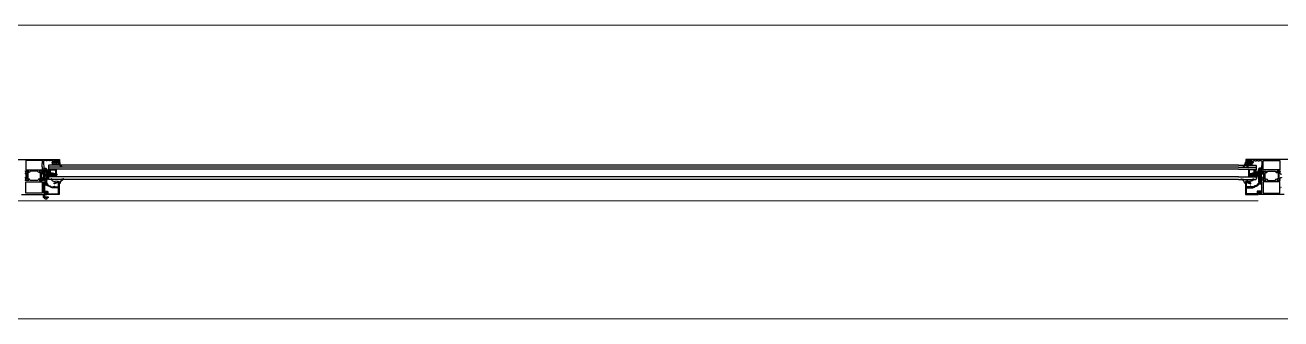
# Model space of a CAD drawing. Extents: x -2749 to 11890, y 0 to 8245.
# Drawn here: x 2023.7 to 2220.5, y 3761.9 to 3807.9 of the extents above; entities that cross this region are included whole.
import ezdxf

# ---------------------------------------------------------------- set-up
doc = ezdxf.new("R2010")
doc.units = 0
doc.header["$MEASUREMENT"] = 0
for name, color, linetype, lineweight in [('06D', 9, 'Continuous', 9), ('10', 9, 'Continuous', 9), ('15', 9, 'Continuous', 9)]:
    doc.layers.add(name, color=color, linetype=linetype, lineweight=lineweight)

msp = doc.modelspace()

# ---------------------------------------------------------------- hatches: boundary and pattern name
at = {"layer": '06D', "lineweight": 25, "ltscale": 0.5}
h = msp.add_hatch(dxfattribs=at)
h.set_pattern_fill('ANSI31', color=256, scale=0.05, angle=450, style=0)
h.set_pattern_definition([(225, (69.3354, 133.83068), (-0.1122532015, 0.1122532015), [])])
edge = h.paths.add_edge_path(flags=16)
edge.add_arc((2215.68, 3786.36), 0.025, 270, 360)
edge.add_line((2215.7, 3786.36), (2215.7, 3786.46))
edge.add_arc((2215.68, 3786.46), 0.025, 0, 90)
edge.add_line((2215.68, 3786.49), (2215.5, 3786.49))
edge.add_arc((2215.5, 3786.46), 0.025, 90, 180)
edge.add_line((2215.47, 3786.46), (2215.47, 3786.36))
edge.add_arc((2215.5, 3786.36), 0.025, 180, 270)
edge.add_line((2215.5, 3786.34), (2215.68, 3786.34))
edge = h.paths.add_edge_path()
edge.add_arc((2215.87, 3786.37), 0.035, 180, 270, ccw=False)
edge.add_line((2215.84, 3786.37), (2215.84, 3786.45))
edge.add_arc((2215.85, 3786.45), 0.015, 137.8308, 180, ccw=False)
edge.add_line((2215.84, 3786.46), (2215.88, 3786.5))
edge.add_arc((2215.85, 3786.53), 0.04, 316.3869, 422.9563)
edge.add_line((2215.87, 3786.56), (2215.78, 3786.61))
edge.add_arc((2215.7, 3786.45), 0.175, 62.9563, 90)
edge.add_line((2215.7, 3786.63), (2215.47, 3786.63))
edge.add_arc((2215.47, 3786.45), 0.175, 90, 117.0437)
edge.add_line((2215.39, 3786.61), (2215.3, 3786.56))
edge.add_arc((2215.32, 3786.53), 0.04, 117.0437, 223.6131)
edge.add_line((2215.29, 3786.5), (2215.33, 3786.46))
edge.add_arc((2215.32, 3786.45), 0.015, 0, 42.1692, ccw=False)
edge.add_line((2215.34, 3786.45), (2215.34, 3786.37))
edge.add_arc((2215.3, 3786.37), 0.035, -90, 0, ccw=False)
edge.add_line((2215.3, 3786.33), (2215.02, 3786.33))
edge.add_arc((2215.02, 3786.29), 0.04, 90, 180)
edge.add_line((2214.98, 3786.29), (2214.98, 3786.15))
edge.add_arc((2215.03, 3786.15), 0.05, 180, 220.0348)
edge.add_line((2214.99, 3786.11), (2215.37, 3785.58))
edge.add_arc((2215.4, 3785.61), 0.04, 220.0348, 393.0043)
edge.add_line((2215.43, 3785.63), (2215.11, 3786.13))
edge.add_arc((2215.16, 3786.17), 0.06, 33.8544, 213.0043, ccw=False)
edge.add_line((2215.21, 3786.2), (2216.05, 3786.2))
edge.add_arc((2216.05, 3786.24), 0.04, 270, 360)
edge.add_line((2216.09, 3786.24), (2216.09, 3786.29))
edge.add_arc((2216.05, 3786.29), 0.04, 360, 450)
edge.add_line((2216.05, 3786.33), (2215.87, 3786.33))
h = msp.add_hatch(dxfattribs=at)
h.set_pattern_fill('ANSI31', color=256, scale=0.05, style=0)
h.set_pattern_definition([(225, (57.79522, -248.68422), (0.1122532015, -0.1122532015), [])])
h.paths.add_polyline_path([(2028.39, 3784.18), (2028.57, 3784.36, 0.203536), (2028.61, 3784.43), (2028.61, 3784.51, 0.380587), (2028.52, 3784.61, -0.061836), (2027.26, 3784.92, -0.189764), (2027.21, 3784.97), (2027.01, 3785.39, 0.285747), (2026.93, 3785.45), (2026.64, 3785.45, 0.414214), (2026.62, 3785.43), (2026.62, 3785.34, 0.414214), (2026.64, 3785.32), (2026.85, 3785.32, -0.414214), (2026.89, 3785.29), (2026.89, 3785.1, -0.414214), (2026.86, 3785.07), (2026.78, 3785.07, -0.414214), (2026.76, 3785.1), (2026.76, 3785.13, 0.414214), (2026.73, 3785.16), (2026.66, 3785.16, 0.296563), (2026.64, 3785.15), (2026.58, 3785.01, 0.104779), (2026.57, 3784.94), (2026.57, 3784.86, -0.081633), (2026.57, 3783.88), (2026.57, 3783.8, 0.104779), (2026.58, 3783.73), (2026.64, 3783.59, 0.296563), (2026.66, 3783.58), (2026.73, 3783.58, 0.414214), (2026.76, 3783.61), (2026.76, 3783.65, -0.414214), (2026.78, 3783.67), (2026.86, 3783.67, -0.414214), (2026.89, 3783.65), (2026.89, 3783.59, 0.414214), (2026.91, 3783.56), (2027.01, 3783.56, 0.328426), (2027.05, 3783.6), (2027.27, 3784.3, -0.309555), (2027.29, 3784.32), (2028.1, 3784.37, 0.394287), (2028.12, 3784.39, -0.364538), (2028.16, 3784.44, -0.068684), (2028.46, 3784.45, -0.950368), (2028.46, 3784.41, 0.000002), (2028.46, 3784.41), (2028.3, 3784.26, 0.999219)])
h.paths.add_polyline_path([(2026.96, 3784.51), (2026.96, 3784.85, 0.414214), (2026.93, 3784.88), (2026.8, 3784.88, 0.414214), (2026.77, 3784.85), (2026.77, 3784.51, 0.414214), (2026.8, 3784.48), (2026.93, 3784.48, 0.414214)], flags=16)
h.paths.add_polyline_path([(2026.93, 3784.26), (2026.8, 3784.26, 0.414214), (2026.77, 3784.23), (2026.77, 3783.89, 0.414214), (2026.8, 3783.86), (2026.93, 3783.86, 0.414214), (2026.96, 3783.89), (2026.96, 3784.23, 0.414214)], flags=16)
h = msp.add_hatch(dxfattribs=at)
h.set_pattern_fill('ANSI31', color=256, scale=0.05, style=0)
h.set_pattern_definition([(315, (62.20478, -248.68422), (-0.1122532015, -0.1122532015), [])])
h.paths.add_polyline_path([(2028.39, 3784.18), (2028.57, 3784.36, 0.203536), (2028.61, 3784.43), (2028.61, 3784.51, 0.380587), (2028.52, 3784.61, -0.061836), (2027.26, 3784.92, -0.189764), (2027.21, 3784.97), (2027.01, 3785.39, 0.285747), (2026.93, 3785.45), (2026.64, 3785.45, 0.414214), (2026.62, 3785.43), (2026.62, 3785.34, 0.414214), (2026.64, 3785.32), (2026.85, 3785.32, -0.414214), (2026.89, 3785.29), (2026.89, 3785.1, -0.414214), (2026.86, 3785.07), (2026.78, 3785.07, -0.414214), (2026.76, 3785.1), (2026.76, 3785.13, 0.414214), (2026.73, 3785.16), (2026.66, 3785.16, 0.296563), (2026.64, 3785.15), (2026.58, 3785.01, 0.104779), (2026.57, 3784.94), (2026.57, 3784.86, -0.081633), (2026.57, 3783.88), (2026.57, 3783.8, 0.104779), (2026.58, 3783.73), (2026.64, 3783.59, 0.296563), (2026.66, 3783.58), (2026.73, 3783.58, 0.414214), (2026.76, 3783.61), (2026.76, 3783.65, -0.414214), (2026.78, 3783.67), (2026.86, 3783.67, -0.414214), (2026.89, 3783.65), (2026.89, 3783.59, 0.414214), (2026.91, 3783.56), (2027.01, 3783.56, 0.328426), (2027.05, 3783.6), (2027.27, 3784.3, -0.309555), (2027.29, 3784.32), (2028.1, 3784.37, 0.394287), (2028.12, 3784.39, -0.364538), (2028.16, 3784.44, -0.068684), (2028.46, 3784.45, -0.950368), (2028.46, 3784.41, 0.000002), (2028.46, 3784.41), (2028.3, 3784.26, 0.999219)])
h.paths.add_polyline_path([(2026.96, 3784.51), (2026.96, 3784.85, 0.414214), (2026.93, 3784.88), (2026.8, 3784.88, 0.414214), (2026.77, 3784.85), (2026.77, 3784.51, 0.414214), (2026.8, 3784.48), (2026.93, 3784.48, 0.414214)], flags=16)
h.paths.add_polyline_path([(2026.93, 3784.26), (2026.8, 3784.26, 0.414214), (2026.77, 3784.23), (2026.77, 3783.89, 0.414214), (2026.8, 3783.86), (2026.93, 3783.86, 0.414214), (2026.96, 3783.89), (2026.96, 3784.23, 0.414214)], flags=16)
h = msp.add_hatch(dxfattribs=at)
h.set_pattern_fill('ANSI31', color=256, scale=0.05, style=0)
h.set_pattern_definition([(225, (251.79522, -248.68329), (0.1122532015, -0.1122532015), [])])
h.paths.add_polyline_path([(2215.73, 3784.18), (2215.54, 3784.36, -0.203536), (2215.51, 3784.43), (2215.51, 3784.51, -0.380587), (2215.6, 3784.61, 0.061836), (2216.86, 3784.92, 0.189764), (2216.91, 3784.97), (2217.1, 3785.4, -0.285747), (2217.19, 3785.45), (2217.48, 3785.45, -0.414214), (2217.5, 3785.43), (2217.5, 3785.34, -0.414214), (2217.48, 3785.32), (2217.27, 3785.32, 0.414214), (2217.23, 3785.29), (2217.23, 3785.1, 0.414214), (2217.26, 3785.07), (2217.34, 3785.07, 0.414214), (2217.36, 3785.1), (2217.36, 3785.13, -0.414214), (2217.39, 3785.16), (2217.46, 3785.16, -0.296563), (2217.47, 3785.15), (2217.53, 3785.01, -0.104779), (2217.55, 3784.94), (2217.55, 3784.86, 0.081633), (2217.55, 3783.88), (2217.55, 3783.8, -0.104779), (2217.53, 3783.73), (2217.47, 3783.59, -0.296563), (2217.46, 3783.58), (2217.39, 3783.58, -0.414214), (2217.36, 3783.61), (2217.36, 3783.65, 0.414214), (2217.34, 3783.67), (2217.26, 3783.67, 0.414214), (2217.23, 3783.65), (2217.23, 3783.59, -0.414214), (2217.21, 3783.56), (2217.11, 3783.56, -0.328426), (2217.06, 3783.6), (2216.84, 3784.3, 0.309555), (2216.82, 3784.32), (2216.02, 3784.37, -0.394287), (2216, 3784.39, 0.364538), (2215.96, 3784.44, 0.068684), (2215.66, 3784.45, 0.950368), (2215.66, 3784.41, -0.000002), (2215.66, 3784.41), (2215.81, 3784.26, -0.999219)])
h.paths.add_polyline_path([(2217.16, 3784.51), (2217.16, 3784.85, -0.414214), (2217.19, 3784.88), (2217.32, 3784.88, -0.414214), (2217.35, 3784.85), (2217.35, 3784.51, -0.414214), (2217.32, 3784.48), (2217.19, 3784.48, -0.414214)], flags=16)
h.paths.add_polyline_path([(2217.19, 3784.26), (2217.32, 3784.26, -0.414214), (2217.35, 3784.23), (2217.35, 3783.89, -0.414214), (2217.32, 3783.86), (2217.19, 3783.86, -0.414214), (2217.16, 3783.89), (2217.16, 3784.23, -0.414214)], flags=16)

# ---------------------------------------------------------------- linework, layer by layer
at = {"layer": '06D'}
for points in [[(2225.06, 3807.87), (1825.06, 3807.87)], [(1832.78, 3780.34), (2216.99, 3780.34)], [(2223.06, 3763.87), (2223.06, 3761.87), (1827.06, 3761.87), (1827.06, 3763.87)]]:
    msp.add_lwpolyline(points, dxfattribs=at)
at = {"layer": '06D', "lineweight": 25, "ltscale": 0.5}
for points in [[(2029.08, 3786.35, 0.220745), (2029.39, 3785.75, -0.651907), (2029.34, 3785.68, -0.176952), (2029.05, 3786, 0.281357), (2028.9, 3786.09), (2028.82, 3786.09), (2028.81, 3786.09), (2028.8, 3786.09), (2028.79, 3786.08), (2028.79, 3786.08), (2028.78, 3786.08), (2028.77, 3786.07), (2028.77, 3786.07), (2028.76, 3786.06), (2028.76, 3786.05), (2028.76, 3786.04), (2028.76, 3785.96), (2028.76, 3785.96), (2028.76, 3785.96), (2028.76, 3785.95), (2028.75, 3785.95), (2028.75, 3785.95), (2028.75, 3785.95), (2028.75, 3785.94), (2028.74, 3785.94), (2028.74, 3785.94), (2028.66, 3785.94), (2028.65, 3785.94), (2028.65, 3785.94), (2028.65, 3785.94), (2028.65, 3785.95), (2028.64, 3785.95), (2028.64, 3785.95), (2028.64, 3785.95), (2028.64, 3785.96), (2028.64, 3785.96), (2028.64, 3786.04), (2028.64, 3786.04), (2028.64, 3786.05), (2028.63, 3786.06), (2028.63, 3786.07), (2028.62, 3786.07), (2028.62, 3786.08), (2028.61, 3786.08), (2028.6, 3786.08), (2028.59, 3786.09), (2028.58, 3786.09), (2028.57, 3786.08), (2028.57, 3786.08), (2028.56, 3786.08), (2028.55, 3786.07), (2028.55, 3786.07), (2028.54, 3786.06), (2028.54, 3786.05), (2028.54, 3786.04), (2028.54, 3785.96), (2028.54, 3785.96), (2028.54, 3785.96), (2028.54, 3785.95), (2028.53, 3785.95), (2028.53, 3785.95), (2028.53, 3785.95), (2028.53, 3785.94), (2028.52, 3785.94), (2028.52, 3785.94), (2028.44, 3785.94), (2028.43, 3785.94), (2028.43, 3785.94), (2028.43, 3785.94), (2028.43, 3785.95), (2028.42, 3785.95), (2028.42, 3785.95), (2028.42, 3785.95), (2028.42, 3785.96), (2028.42, 3785.96), (2028.42, 3786.04), (2028.42, 3786.04), (2028.42, 3786.05), (2028.41, 3786.06), (2028.41, 3786.07), (2028.4, 3786.07), (2028.4, 3786.08), (2028.39, 3786.08), (2028.38, 3786.08), (2028.37, 3786.09), (2028.36, 3786.09), (2028.35, 3786.08), (2028.35, 3786.08), (2028.34, 3786.08), (2028.33, 3786.07), (2028.33, 3786.07), (2028.32, 3786.06), (2028.32, 3786.05), (2028.32, 3786.04), (2028.32, 3785.96), (2028.32, 3785.96), (2028.32, 3785.96), (2028.32, 3785.95), (2028.31, 3785.95), (2028.31, 3785.95), (2028.31, 3785.95), (2028.31, 3785.94), (2028.3, 3785.94), (2028.3, 3785.94), (2028.22, 3785.94), (2028.21, 3785.94), (2028.21, 3785.94), (2028.21, 3785.94), (2028.21, 3785.95), (2028.2, 3785.95), (2028.2, 3785.95), (2028.2, 3785.95), (2028.2, 3785.96), (2028.2, 3785.96), (2028.2, 3786.04), (2028.2, 3786.04), (2028.2, 3786.05), (2028.19, 3786.06), (2028.19, 3786.07), (2028.18, 3786.07), (2028.18, 3786.08), (2028.17, 3786.08), (2028.16, 3786.08), (2028.15, 3786.09), (2028.14, 3786.09), (2028.13, 3786.08), (2028.13, 3786.08), (2028.12, 3786.08), (2028.11, 3786.07), (2028.11, 3786.07), (2028.1, 3786.06), (2028.1, 3786.05), (2028.1, 3786.04), (2028.1, 3785.96), (2028.1, 3785.96), (2028.1, 3785.96), (2028.1, 3785.95), (2028.09, 3785.95), (2028.09, 3785.95), (2028.09, 3785.95), (2028.09, 3785.94), (2028.08, 3785.94), (2028.08, 3785.94), (2028, 3785.94), (2027.99, 3785.94), (2027.99, 3785.94), (2027.99, 3785.94), (2027.99, 3785.95), (2027.98, 3785.95), (2027.98, 3785.95), (2027.98, 3785.95), (2027.98, 3785.96), (2027.98, 3785.96), (2027.98, 3786.3, -0.414214), (2028.01, 3786.33), (2028.24, 3786.33, 0.414214), (2028.27, 3786.36), (2028.27, 3786.42, 0.291535), (2028.26, 3786.44), (2028.21, 3786.46, -0.613042), (2028.21, 3786.52), (2028.33, 3786.59, -0.127095), (2028.39, 3786.6), (2028.59, 3786.6, -0.127095), (2028.65, 3786.59), (2028.76, 3786.53, -0.585233), (2028.76, 3786.46), (2028.71, 3786.44, 0.167811), (2028.71, 3786.42), (2028.71, 3786.36, 0.414214), (2028.74, 3786.33), (2029.03, 3786.33), (2029.03, 3786.39, -0.394677), (2029.08, 3786.35)], [(2214.93, 3786.35, -0.220745), (2214.62, 3785.75, 0.651907), (2214.67, 3785.68, 0.176952), (2214.96, 3786, -0.281357), (2215.11, 3786.09), (2215.19, 3786.09), (2215.2, 3786.09), (2215.21, 3786.09), (2215.22, 3786.09), (2215.22, 3786.08), (2215.23, 3786.08), (2215.24, 3786.07), (2215.24, 3786.07), (2215.25, 3786.06), (2215.25, 3786.05), (2215.25, 3786.04), (2215.25, 3785.96), (2215.25, 3785.96), (2215.25, 3785.96), (2215.25, 3785.95), (2215.26, 3785.95), (2215.26, 3785.95), (2215.26, 3785.95), (2215.26, 3785.94), (2215.27, 3785.94), (2215.27, 3785.94), (2215.35, 3785.94), (2215.36, 3785.94), (2215.36, 3785.94), (2215.36, 3785.94), (2215.36, 3785.95), (2215.37, 3785.95), (2215.37, 3785.95), (2215.37, 3785.95), (2215.37, 3785.96), (2215.37, 3785.96), (2215.37, 3786.04), (2215.37, 3786.05), (2215.37, 3786.05), (2215.38, 3786.06), (2215.38, 3786.07), (2215.39, 3786.07), (2215.39, 3786.08), (2215.4, 3786.08), (2215.41, 3786.09), (2215.42, 3786.09), (2215.43, 3786.09), (2215.44, 3786.09), (2215.44, 3786.08), (2215.45, 3786.08), (2215.46, 3786.07), (2215.46, 3786.07), (2215.47, 3786.06), (2215.47, 3786.05), (2215.47, 3786.04), (2215.47, 3785.96), (2215.47, 3785.96), (2215.47, 3785.96), (2215.47, 3785.95), (2215.48, 3785.95), (2215.48, 3785.95), (2215.48, 3785.95), (2215.48, 3785.94), (2215.49, 3785.94), (2215.49, 3785.94), (2215.57, 3785.94), (2215.58, 3785.94), (2215.58, 3785.94), (2215.58, 3785.94), (2215.58, 3785.95), (2215.59, 3785.95), (2215.59, 3785.95), (2215.59, 3785.95), (2215.59, 3785.96), (2215.59, 3785.96), (2215.59, 3786.04), (2215.59, 3786.05), (2215.59, 3786.05), (2215.6, 3786.06), (2215.6, 3786.07), (2215.61, 3786.07), (2215.61, 3786.08), (2215.62, 3786.08), (2215.63, 3786.09), (2215.64, 3786.09), (2215.65, 3786.09), (2215.66, 3786.09), (2215.66, 3786.08), (2215.67, 3786.08), (2215.68, 3786.07), (2215.68, 3786.07), (2215.69, 3786.06), (2215.69, 3786.05), (2215.69, 3786.04), (2215.69, 3785.96), (2215.69, 3785.96), (2215.69, 3785.96), (2215.69, 3785.95), (2215.7, 3785.95), (2215.7, 3785.95), (2215.7, 3785.95), (2215.7, 3785.94), (2215.71, 3785.94), (2215.71, 3785.94), (2215.79, 3785.94), (2215.8, 3785.94), (2215.8, 3785.94), (2215.8, 3785.94), (2215.8, 3785.95), (2215.81, 3785.95), (2215.81, 3785.95), (2215.81, 3785.95), (2215.81, 3785.96), (2215.81, 3785.96), (2215.81, 3786.04), (2215.81, 3786.05), (2215.81, 3786.05), (2215.82, 3786.06), (2215.82, 3786.07), (2215.83, 3786.07), (2215.83, 3786.08), (2215.84, 3786.08), (2215.85, 3786.09), (2215.86, 3786.09), (2215.87, 3786.09), (2215.88, 3786.09), (2215.88, 3786.08), (2215.89, 3786.08), (2215.9, 3786.07), (2215.9, 3786.07), (2215.91, 3786.06), (2215.91, 3786.05), (2215.91, 3786.04), (2215.91, 3785.96), (2215.91, 3785.96), (2215.91, 3785.96), (2215.91, 3785.95), (2215.92, 3785.95), (2215.92, 3785.95), (2215.92, 3785.95), (2215.92, 3785.94), (2215.93, 3785.94), (2215.93, 3785.94), (2216.01, 3785.94), (2216.02, 3785.94), (2216.02, 3785.94), (2216.02, 3785.94), (2216.02, 3785.95), (2216.03, 3785.95), (2216.03, 3785.95), (2216.03, 3785.95), (2216.03, 3785.96), (2216.03, 3785.96), (2216.03, 3786.3, 0.414214), (2216, 3786.33), (2215.77, 3786.33, -0.414214), (2215.74, 3786.36), (2215.74, 3786.43, -0.291535), (2215.75, 3786.44), (2215.8, 3786.46, 0.613042), (2215.8, 3786.53), (2215.68, 3786.59, 0.127095), (2215.62, 3786.61), (2215.42, 3786.61, 0.127095), (2215.36, 3786.59), (2215.25, 3786.53, 0.585233), (2215.25, 3786.46), (2215.3, 3786.44, -0.167811), (2215.3, 3786.43), (2215.3, 3786.36, -0.414214), (2215.27, 3786.33), (2214.98, 3786.33), (2214.98, 3786.39, 0.394677), (2214.93, 3786.35)], [(2026.57, 3783.88, 0.081633), (2026.57, 3784.86), (2026.57, 3784.94, -0.104779), (2026.58, 3785.01), (2026.64, 3785.15, -0.296563), (2026.66, 3785.16), (2026.73, 3785.16, -0.414214), (2026.76, 3785.13), (2026.76, 3785.1, 0.414214), (2026.78, 3785.07), (2026.86, 3785.07, 0.414214), (2026.89, 3785.1), (2026.89, 3785.29, 0.414214), (2026.85, 3785.32), (2026.64, 3785.32, -0.414214), (2026.62, 3785.34), (2026.62, 3785.43, -0.414214), (2026.64, 3785.45), (2026.93, 3785.45, -0.285747), (2027.01, 3785.39), (2027.21, 3784.97, 0.189764), (2027.26, 3784.92, 0.061836), (2028.52, 3784.61, -0.380587), (2028.61, 3784.51), (2028.61, 3784.43, -0.203536), (2028.57, 3784.36), (2028.39, 3784.18, -0.999219), (2028.3, 3784.26), (2028.46, 3784.41, 0.950364), (2028.46, 3784.45, 0.068684), (2028.16, 3784.44, 0.364538), (2028.12, 3784.39, -0.394287), (2028.1, 3784.37), (2027.29, 3784.32, 0.309555), (2027.27, 3784.3), (2027.05, 3783.6, -0.328426), (2027.01, 3783.56), (2026.91, 3783.56, -0.414214), (2026.89, 3783.59), (2026.89, 3783.65, 0.414214), (2026.86, 3783.67), (2026.78, 3783.67, 0.414214), (2026.76, 3783.65), (2026.76, 3783.61, -0.414214), (2026.73, 3783.58), (2026.66, 3783.58, -0.296563), (2026.64, 3783.59), (2026.58, 3783.73, -0.104779), (2026.57, 3783.8), (2026.57, 3783.88)], [(2026.57, 3783.88, 0.081633), (2026.57, 3784.86), (2026.57, 3784.94, -0.104779), (2026.58, 3785.01), (2026.64, 3785.15, -0.296563), (2026.66, 3785.16), (2026.73, 3785.16, -0.414214), (2026.76, 3785.13), (2026.76, 3785.1, 0.414214), (2026.78, 3785.07), (2026.86, 3785.07, 0.414214), (2026.89, 3785.1), (2026.89, 3785.29, 0.414214), (2026.85, 3785.32), (2026.64, 3785.32, -0.414214), (2026.62, 3785.34), (2026.62, 3785.43, -0.414214), (2026.64, 3785.45), (2026.93, 3785.45, -0.285747), (2027.01, 3785.39), (2027.21, 3784.97, 0.189764), (2027.26, 3784.92, 0.061836), (2028.52, 3784.61, -0.380587), (2028.61, 3784.51), (2028.61, 3784.43, -0.203536), (2028.57, 3784.36), (2028.39, 3784.18, -0.999219), (2028.3, 3784.26), (2028.46, 3784.41, 0.950364), (2028.46, 3784.45, 0.068684), (2028.16, 3784.44, 0.364538), (2028.12, 3784.39, -0.394287), (2028.1, 3784.37), (2027.29, 3784.32, 0.309555), (2027.27, 3784.3), (2027.05, 3783.6, -0.328426), (2027.01, 3783.56), (2026.91, 3783.56, -0.414214), (2026.89, 3783.59), (2026.89, 3783.65, 0.414214), (2026.86, 3783.67), (2026.78, 3783.67, 0.414214), (2026.76, 3783.65), (2026.76, 3783.61, -0.414214), (2026.73, 3783.58), (2026.66, 3783.58, -0.296563), (2026.64, 3783.59), (2026.58, 3783.73, -0.104779), (2026.57, 3783.8), (2026.57, 3783.88)], [(2217.55, 3783.88, -0.081633), (2217.55, 3784.86), (2217.55, 3784.94, 0.104779), (2217.53, 3785.01), (2217.47, 3785.15, 0.296563), (2217.46, 3785.16), (2217.39, 3785.16, 0.414214), (2217.36, 3785.13), (2217.36, 3785.1, -0.414214), (2217.34, 3785.07), (2217.26, 3785.07, -0.414214), (2217.23, 3785.1), (2217.23, 3785.29, -0.414214), (2217.27, 3785.32), (2217.48, 3785.32, 0.414214), (2217.5, 3785.34), (2217.5, 3785.43, 0.414214), (2217.48, 3785.45), (2217.19, 3785.45, 0.285747), (2217.1, 3785.4), (2216.91, 3784.97, -0.189764), (2216.86, 3784.92, -0.061836), (2215.6, 3784.61, 0.380587), (2215.51, 3784.51), (2215.51, 3784.43, 0.203536), (2215.54, 3784.36), (2215.73, 3784.18, 0.999219), (2215.81, 3784.26), (2215.66, 3784.41, -0.950364), (2215.66, 3784.45, -0.068684), (2215.96, 3784.44, -0.364538), (2216, 3784.39, 0.394287), (2216.02, 3784.37), (2216.82, 3784.32, -0.309555), (2216.84, 3784.3), (2217.06, 3783.6, 0.328426), (2217.11, 3783.56), (2217.21, 3783.56, 0.414214), (2217.23, 3783.59), (2217.23, 3783.65, -0.414214), (2217.26, 3783.67), (2217.34, 3783.67, -0.414214), (2217.36, 3783.65), (2217.36, 3783.61, 0.414214), (2217.39, 3783.58), (2217.46, 3783.58, 0.296563), (2217.47, 3783.59), (2217.53, 3783.73, 0.104779), (2217.55, 3783.8), (2217.55, 3783.88)]]:
    msp.add_lwpolyline(points, format="xyb", dxfattribs=at)
for points in [[(2215.87, 3786.33, -0.414214), (2215.84, 3786.37), (2215.84, 3786.45, -0.186103), (2215.84, 3786.46), (2215.88, 3786.5, 0.501687), (2215.87, 3786.56), (2215.78, 3786.61, 0.118551), (2215.7, 3786.63), (2215.47, 3786.63, 0.118551), (2215.39, 3786.61), (2215.3, 3786.56, 0.501687), (2215.29, 3786.5), (2215.33, 3786.46, -0.186103), (2215.34, 3786.45), (2215.34, 3786.37, -0.414214), (2215.3, 3786.33), (2215.02, 3786.33, 0.414214), (2214.98, 3786.29), (2214.98, 3786.15, 0.176484), (2214.99, 3786.11), (2215.37, 3785.58, 0.940455), (2215.43, 3785.63), (2215.11, 3786.13, -0.992608), (2215.21, 3786.2), (2216.05, 3786.2, 0.414214), (2216.09, 3786.24), (2216.09, 3786.29, 0.414214), (2216.05, 3786.33)], [(2215.68, 3786.34, 0.414214), (2215.7, 3786.36), (2215.7, 3786.46, 0.414214), (2215.68, 3786.49), (2215.5, 3786.49, 0.414214), (2215.47, 3786.46), (2215.47, 3786.36, 0.414214), (2215.5, 3786.34)], [(2024.02, 3783.85, 0.131652), (2024.04, 3783.8), (2024.14, 3783.62, -0.131652), (2024.15, 3783.6), (2024.15, 3783.58, -0.414214), (2024.12, 3783.55), (2023.76, 3783.55, -0.414214), (2023.73, 3783.58), (2023.73, 3783.6, -0.131652), (2023.73, 3783.62), (2023.84, 3783.8, 0.131652), (2023.85, 3783.85), (2023.85, 3784.7, 0.131652), (2023.84, 3784.75), (2023.73, 3784.94, -0.131652), (2023.73, 3784.95), (2023.73, 3784.98, -0.414214), (2023.76, 3785.01), (2024.12, 3785.01, -0.414214), (2024.15, 3784.98), (2024.15, 3784.95, -0.131652), (2024.14, 3784.94), (2024.04, 3784.75, 0.131652), (2024.02, 3784.7)], [(2023.89, 3784.75), (2023.79, 3784.94, -0.131652), (2023.78, 3784.95), (2023.78, 3784.98, -0.414214), (2023.81, 3785.01), (2024.17, 3785.01, -0.414214), (2024.2, 3784.98), (2024.2, 3784.95, -0.131652), (2024.2, 3784.94), (2024.09, 3784.75, 0.131652), (2024.08, 3784.7), (2024.08, 3783.85, 0.131652), (2024.09, 3783.8), (2024.2, 3783.62, -0.131652), (2024.2, 3783.6), (2024.2, 3783.58, -0.414214), (2024.17, 3783.55), (2023.81, 3783.55, -0.414214), (2023.78, 3783.58), (2023.78, 3783.6, -0.131652), (2023.79, 3783.62), (2023.89, 3783.8, 0.131652), (2023.91, 3783.85), (2023.91, 3784.7, 0.131652)], [(2026.22, 3784.75), (2026.33, 3784.94, 0.131652), (2026.33, 3784.95), (2026.33, 3784.98, 0.414214), (2026.3, 3785.01), (2025.94, 3785.01, 0.414214), (2025.91, 3784.98), (2025.91, 3784.95, 0.131652), (2025.92, 3784.94), (2026.02, 3784.75, -0.131652), (2026.04, 3784.7), (2026.04, 3783.85, -0.131652), (2026.02, 3783.8), (2025.92, 3783.62, 0.131652), (2025.91, 3783.6), (2025.91, 3783.58, 0.414214), (2025.94, 3783.55), (2026.3, 3783.55, 0.414214), (2026.33, 3783.58), (2026.33, 3783.6, 0.131652), (2026.33, 3783.62), (2026.22, 3783.8, -0.131652), (2026.21, 3783.85), (2026.21, 3784.7, -0.131652)], [(2026.09, 3783.85, -0.131652), (2026.08, 3783.8), (2025.97, 3783.62, 0.131652), (2025.97, 3783.6), (2025.97, 3783.58, 0.414214), (2026, 3783.55), (2026.36, 3783.55, 0.414214), (2026.39, 3783.58), (2026.39, 3783.6, 0.131652), (2026.38, 3783.62), (2026.28, 3783.8, -0.131652), (2026.26, 3783.85), (2026.26, 3784.7, -0.131652), (2026.28, 3784.75), (2026.38, 3784.94, 0.131652), (2026.39, 3784.95), (2026.39, 3784.98, 0.414214), (2026.36, 3785.01), (2026, 3785.01, 0.414214), (2025.97, 3784.98), (2025.97, 3784.95, 0.131652), (2025.97, 3784.94), (2026.08, 3784.75, -0.131652), (2026.09, 3784.7)], [(2026.09, 3783.85, -0.131652), (2026.08, 3783.8), (2025.97, 3783.62, 0.131652), (2025.97, 3783.6), (2025.97, 3783.58, 0.414214), (2026, 3783.55), (2026.36, 3783.55, 0.414214), (2026.39, 3783.58), (2026.39, 3783.6, 0.131652), (2026.38, 3783.62), (2026.28, 3783.8, -0.131652), (2026.26, 3783.85), (2026.26, 3784.7, -0.131652), (2026.28, 3784.75), (2026.38, 3784.94, 0.131652), (2026.39, 3784.95), (2026.39, 3784.98, 0.414214), (2026.36, 3785.01), (2026, 3785.01, 0.414214), (2025.97, 3784.98), (2025.97, 3784.95, 0.131652), (2025.97, 3784.94), (2026.08, 3784.75, -0.131652), (2026.09, 3784.7)], [(2026.96, 3784.51, -0.414214), (2026.93, 3784.48), (2026.8, 3784.48, -0.414214), (2026.77, 3784.51), (2026.77, 3784.85, -0.414214), (2026.8, 3784.88), (2026.93, 3784.88, -0.414214), (2026.96, 3784.85)], [(2217.16, 3784.51, 0.414214), (2217.19, 3784.48), (2217.32, 3784.48, 0.414214), (2217.35, 3784.51), (2217.35, 3784.85, 0.414214), (2217.32, 3784.88), (2217.19, 3784.88, 0.414214), (2217.16, 3784.85)], [(2218.02, 3783.86, 0.131652), (2218.04, 3783.81), (2218.14, 3783.62, -0.131652), (2218.15, 3783.6), (2218.15, 3783.58, -0.414214), (2218.12, 3783.55), (2217.76, 3783.55, -0.414214), (2217.73, 3783.58), (2217.73, 3783.6, -0.131652), (2217.73, 3783.62), (2217.84, 3783.81, 0.131652), (2217.85, 3783.86), (2217.85, 3784.7, 0.131652), (2217.84, 3784.75), (2217.73, 3784.94, -0.131652), (2217.73, 3784.95), (2217.73, 3784.98, -0.414214), (2217.76, 3785.01), (2218.12, 3785.01, -0.414214), (2218.15, 3784.98), (2218.15, 3784.95, -0.131652), (2218.14, 3784.94), (2218.04, 3784.75, 0.131652), (2218.02, 3784.7)], [(2220.09, 3783.86, -0.131652), (2220.08, 3783.81), (2219.97, 3783.62, 0.131652), (2219.97, 3783.6), (2219.97, 3783.58, 0.414214), (2220, 3783.55), (2220.36, 3783.55, 0.414214), (2220.39, 3783.58), (2220.39, 3783.6, 0.131652), (2220.38, 3783.62), (2220.28, 3783.81, -0.131652), (2220.26, 3783.86), (2220.26, 3784.7, -0.131652), (2220.28, 3784.75), (2220.38, 3784.94, 0.131652), (2220.39, 3784.95), (2220.39, 3784.98, 0.414214), (2220.36, 3785.01), (2220, 3785.01, 0.414214), (2219.97, 3784.98), (2219.97, 3784.95, 0.131652), (2219.97, 3784.94), (2220.08, 3784.75, -0.131652), (2220.09, 3784.7)], [(2029.02, 3783.34), (2029.02, 3783.12, 0.414214), (2029.05, 3783.09), (2029.09, 3783.09, 0.356389), (2029.19, 3783.17, -0.262181), (2029.7, 3783.76, 0.316752), (2029.72, 3783.79, 0.499585), (2029.68, 3783.82, -0.048291), (2029.13, 3783.68, -0.086497), (2028.03, 3783.68, -0.16681), (2027.8, 3783.79, 0.169383), (2027.78, 3783.81), (2027.77, 3783.81, 0.513067), (2027.72, 3783.74, 0.159858), (2028.3, 3783.36, 0.178819), (2028.66, 3783.34), (2028.68, 3783.35, -0.13005), (2028.73, 3783.37), (2028.99, 3783.37, -0.414214)], [(2214.99, 3783.34), (2214.99, 3783.12, -0.414214), (2214.96, 3783.09), (2214.92, 3783.09, -0.356389), (2214.82, 3783.17, 0.262181), (2214.31, 3783.76, -0.316752), (2214.29, 3783.79, -0.499585), (2214.33, 3783.82, 0.048291), (2214.88, 3783.68, 0.086497), (2215.98, 3783.68, 0.16681), (2216.21, 3783.79, -0.169383), (2216.23, 3783.81), (2216.24, 3783.81, -0.513067), (2216.29, 3783.74, -0.159858), (2215.71, 3783.36, -0.178819), (2215.35, 3783.34), (2215.33, 3783.36, 0.13005), (2215.28, 3783.37), (2215.02, 3783.37, 0.414214)]]:
    msp.add_lwpolyline(points, format="xyb", close=True, dxfattribs=at)
at = {"layer": '10', "lineweight": 25, "ltscale": 0.5}
for p, q in [((2027.55, 3785.31), (2027.55, 3784.11)), ((2028.55, 3785.31), (2028.55, 3784.11)), ((2215.46, 3785.31), (2215.46, 3784.11)), ((2216.46, 3785.31), (2216.46, 3784.11)), ((2026.68, 3783.06), (2026.68, 3782.89)), ((2027.18, 3783.06), (2026.68, 3783.06)), ((2026.68, 3782.89), (2026.68, 3781.93)), ((2027.18, 3782.79), (2026.68, 3782.79)), ((2026.68, 3781.93), (2027.18, 3781.66))]:
    msp.add_line(p, q, dxfattribs=at)
for points in [[(2021.07, 3786.84), (2029.05, 3786.84, -0.414214), (2029.06, 3786.83), (2029.06, 3786.35, -0.414214), (2029.05, 3786.34), (2028.83, 3786.34, -0.414214), (2028.76, 3786.41), (2028.76, 3786.43, -0.414214), (2028.77, 3786.44), (2028.87, 3786.44, 0.414214), (2028.92, 3786.49), (2028.92, 3786.61, 0.414214), (2028.87, 3786.66), (2028.2, 3786.66, 0.414214), (2028.15, 3786.61), (2028.15, 3786.49, 0.414214), (2028.2, 3786.44), (2028.3, 3786.44, -0.414214), (2028.31, 3786.43), (2028.31, 3786.41, -0.414214), (2028.24, 3786.34), (2027.93, 3786.34, -0.414214), (2027.88, 3786.39), (2027.88, 3786.44), (2027.98, 3786.44, 0.414214), (2028.01, 3786.47), (2028.01, 3786.64), (2027.88, 3786.64), (2027.88, 3786.65), (2027.61, 3786.65), (2027.61, 3786.64), (2027.46, 3786.64), (2027.46, 3786.65), (2027.13, 3786.65), (2027.13, 3786.64), (2026.98, 3786.64), (2026.98, 3786.65), (2026.66, 3786.65, 0.425337), (2026.56, 3786.54), (2026.61, 3785.36, 0.403083), (2026.64, 3785.33), (2026.76, 3785.33, -0.414214), (2026.88, 3785.21), (2026.88, 3785.12, -0.414214), (2026.78, 3785.02), (2026.77, 3785.02, -0.414214), (2026.76, 3785.03), (2026.76, 3785.18, 0.414214), (2026.73, 3785.21), (2026.59, 3785.21, 0.414214), (2026.56, 3785.18), (2026.56, 3784.87), (2026.63, 3784.61, -0.700084), (2026.52, 3784.54), (2026.5, 3784.55), (2026.33, 3784.72, -0.607471), (2026.35, 3784.78, 0.283637), (2026.37, 3784.8), (2026.42, 3784.99, 1.229391), (2026.37, 3785.02), (2025.89, 3785.02), (2026.06, 3784.75, -0.859449), (2026.03, 3784.72), (2025.78, 3784.82), (2025.66, 3785.02), (2024.46, 3785.02), (2024.33, 3784.82), (2024.09, 3784.72, -0.859449), (2024.06, 3784.75), (2024.22, 3785.02), (2023.75, 3785.02, 1.229391), (2023.7, 3784.99), (2023.75, 3784.8, 0.283637), (2023.77, 3784.78, -0.607471), (2023.78, 3784.72), (2023.61, 3784.55)], [(2223.05, 3786.84), (2215.07, 3786.84, 0.414214), (2215.06, 3786.83), (2215.06, 3786.35, 0.414214), (2215.07, 3786.34), (2215.29, 3786.34, 0.414214), (2215.36, 3786.41), (2215.36, 3786.43, 0.414214), (2215.35, 3786.44), (2215.25, 3786.44, -0.414214), (2215.2, 3786.49), (2215.2, 3786.61, -0.414214), (2215.25, 3786.66), (2215.92, 3786.66, -0.414214), (2215.97, 3786.61), (2215.97, 3786.49, -0.414214), (2215.92, 3786.44), (2215.82, 3786.44, 0.414214), (2215.81, 3786.43), (2215.81, 3786.41, 0.414214), (2215.88, 3786.34), (2216.19, 3786.34, 0.414214), (2216.24, 3786.39), (2216.24, 3786.44), (2216.14, 3786.44, -0.414214), (2216.11, 3786.47), (2216.11, 3786.64), (2216.24, 3786.64), (2216.24, 3786.65), (2216.5, 3786.65), (2216.5, 3786.64), (2216.65, 3786.64), (2216.65, 3786.65), (2216.98, 3786.65), (2216.98, 3786.64), (2217.13, 3786.64), (2217.13, 3786.65), (2217.45, 3786.65, -0.425337), (2217.55, 3786.54), (2217.51, 3785.36, -0.403083), (2217.48, 3785.33), (2217.36, 3785.33, 0.414214), (2217.24, 3785.21), (2217.24, 3785.12, 0.414214), (2217.34, 3785.02), (2217.35, 3785.02, 0.414214), (2217.36, 3785.03), (2217.36, 3785.18, -0.414214), (2217.39, 3785.21), (2217.53, 3785.21, -0.414214), (2217.56, 3785.18), (2217.56, 3784.87), (2217.49, 3784.61, 0.700084), (2217.6, 3784.54), (2217.61, 3784.55), (2217.78, 3784.72, 0.607471), (2217.77, 3784.78, -0.283637), (2217.75, 3784.8), (2217.7, 3784.99, -1.229391), (2217.75, 3785.02), (2218.22, 3785.02), (2218.06, 3784.75, 0.859449), (2218.09, 3784.73), (2218.33, 3784.82), (2218.46, 3785.02), (2219.66, 3785.02), (2219.78, 3784.82), (2220.03, 3784.73, 0.859449), (2220.06, 3784.75), (2219.89, 3785.02), (2220.37, 3785.02, -1.229391), (2220.42, 3784.99), (2220.37, 3784.8, -0.283637), (2220.35, 3784.78, 0.607471), (2220.33, 3784.72), (2220.5, 3784.55), (2220.52, 3784.54, 0.700084), (2220.63, 3784.61)], [(2023.07, 3781.34), (2027.05, 3781.34, 0.414214), (2027.06, 3781.35), (2027.06, 3781.59, 0.414214), (2026.91, 3781.74), (2026.87, 3781.74, 0.414214), (2026.86, 3781.73), (2026.86, 3781.67, 0.366034), (2026.88, 3781.64, -0.365977), (2026.91, 3781.61), (2026.91, 3781.52, -0.414214), (2026.88, 3781.49), (2026.77, 3781.49, -0.365977), (2026.74, 3781.51, 0.365977), (2026.71, 3781.54), (2026.59, 3781.54, -0.414214), (2026.56, 3781.57), (2026.56, 3782.41), (2026.53, 3782.44), (2026.56, 3782.47), (2026.56, 3783.31, -0.414214), (2026.59, 3783.34), (2026.71, 3783.34, 0.365977), (2026.74, 3783.36, -0.365977), (2026.77, 3783.39), (2026.88, 3783.39, -0.414214), (2026.91, 3783.36), (2026.91, 3783.27, -0.365977), (2026.88, 3783.24, 0.366034), (2026.86, 3783.21), (2026.86, 3783.15, 0.414214), (2026.87, 3783.14), (2026.91, 3783.14, 0.414214), (2027.06, 3783.29), (2027.06, 3783.46, 0.414214), (2026.98, 3783.54), (2026.91, 3783.54, -0.414214), (2026.88, 3783.57), (2026.88, 3783.59, 0.414214), (2026.78, 3783.69), (2026.77, 3783.69, 0.414214), (2026.76, 3783.68), (2026.76, 3783.57, -0.414214), (2026.73, 3783.54), (2026.59, 3783.54, -0.414214), (2026.56, 3783.57), (2026.56, 3783.68), (2026.63, 3783.94, 0.700084), (2026.52, 3784.02), (2026.5, 3784.01), (2026.33, 3783.83, 0.607471), (2026.35, 3783.77, -0.283637), (2026.37, 3783.75), (2026.42, 3783.57, -1.229391), (2026.37, 3783.54), (2025.89, 3783.54), (2026.06, 3783.8, 0.713664), (2026.03, 3783.83), (2025.78, 3783.74), (2025.66, 3783.54), (2024.46, 3783.54), (2024.33, 3783.74), (2024.08, 3783.83, 0.713664), (2024.06, 3783.8), (2024.22, 3783.54), (2023.75, 3783.54, -1.229391), (2023.7, 3783.57), (2023.75, 3783.75, -0.283637), (2023.77, 3783.77, 0.607471), (2023.78, 3783.83), (2023.61, 3784.01)], [(2221.05, 3781.34), (2217.07, 3781.34, -0.414214), (2217.06, 3781.35), (2217.06, 3781.59, -0.414214), (2217.21, 3781.74), (2217.25, 3781.74, -0.414214), (2217.26, 3781.73), (2217.26, 3781.67, -0.366034), (2217.23, 3781.64, 0.365977), (2217.21, 3781.61), (2217.21, 3781.52, 0.414214), (2217.24, 3781.49), (2217.35, 3781.49, 0.365977), (2217.38, 3781.51, -0.365977), (2217.41, 3781.54), (2217.53, 3781.54, 0.414214), (2217.56, 3781.57), (2217.56, 3782.41), (2217.59, 3782.44), (2217.56, 3782.47), (2217.56, 3783.31, 0.414214), (2217.53, 3783.34), (2217.41, 3783.34, -0.365977), (2217.38, 3783.36, 0.365977), (2217.35, 3783.39), (2217.24, 3783.39, 0.414214), (2217.21, 3783.36), (2217.21, 3783.27, 0.365977), (2217.23, 3783.24, -0.366034), (2217.26, 3783.21), (2217.26, 3783.15, -0.414214), (2217.25, 3783.14), (2217.21, 3783.14, -0.414214), (2217.06, 3783.29), (2217.06, 3783.46, -0.414214), (2217.14, 3783.54), (2217.21, 3783.54, 0.414214), (2217.24, 3783.57), (2217.24, 3783.59, -0.414214), (2217.34, 3783.69), (2217.35, 3783.69, -0.414214), (2217.36, 3783.68), (2217.36, 3783.57, 0.414214), (2217.39, 3783.54), (2217.53, 3783.54, 0.414214), (2217.56, 3783.57), (2217.56, 3783.68), (2217.49, 3783.94, -0.700084), (2217.6, 3784.02), (2217.61, 3784.01), (2217.78, 3783.83, -0.607471), (2217.77, 3783.77, 0.283637), (2217.75, 3783.75), (2217.7, 3783.57, 1.229391), (2217.75, 3783.54), (2218.22, 3783.54), (2218.06, 3783.8, -0.713664), (2218.08, 3783.83), (2218.33, 3783.74), (2218.46, 3783.54), (2219.66, 3783.54), (2219.78, 3783.74), (2220.03, 3783.83, -0.713664), (2220.06, 3783.8), (2219.89, 3783.54), (2220.37, 3783.54, 1.229391), (2220.42, 3783.57), (2220.37, 3783.75, 0.283637), (2220.35, 3783.77, -0.607471), (2220.33, 3783.83), (2220.5, 3784.01), (2220.52, 3784.02, -0.700084), (2220.63, 3783.94)]]:
    msp.add_lwpolyline(points, format="xyb", dxfattribs=at)
for points in [[(2026.37, 3785.21), (2026.37, 3785.68), (2026.36, 3785.68), (2026.36, 3786.18), (2026.37, 3786.18), (2026.37, 3786.65), (2023.75, 3786.65), (2023.75, 3786.18), (2023.76, 3786.18), (2023.76, 3785.68), (2023.75, 3785.68), (2023.75, 3785.21), (2024.98, 3785.21), (2024.98, 3785.23), (2025.13, 3785.23), (2025.13, 3785.21)], [(2217.75, 3785.21), (2217.75, 3785.68), (2217.76, 3785.68), (2217.76, 3786.18), (2217.75, 3786.18), (2217.75, 3786.65), (2220.37, 3786.65), (2220.37, 3786.18), (2220.36, 3786.18), (2220.36, 3785.68), (2220.37, 3785.68), (2220.37, 3785.21), (2219.13, 3785.21), (2219.13, 3785.23), (2218.98, 3785.23), (2218.98, 3785.21)], [(2026.36, 3783.34), (2026.36, 3781.54), (2023.76, 3781.54), (2023.76, 3783.34)], [(2217.76, 3783.34), (2217.76, 3781.54), (2220.36, 3781.54), (2220.36, 3783.34)]]:
    msp.add_lwpolyline(points, close=True, dxfattribs=at)
for points in [[(2028.59, 3786.47, -0.359904), (2028.62, 3786.44), (2028.62, 3786.27, -0.414214), (2028.59, 3786.24), (2028.39, 3786.24, -0.414214), (2028.36, 3786.27), (2028.36, 3786.44, -0.359904), (2028.38, 3786.47, -0.094739)], [(2215.42, 3786.47, 0.359904), (2215.39, 3786.44), (2215.39, 3786.27, 0.414214), (2215.42, 3786.24), (2215.62, 3786.24, 0.414214), (2215.65, 3786.27), (2215.65, 3786.44, 0.359904), (2215.63, 3786.47, 0.094739)], [(2026.96, 3783.89, -0.414214), (2026.93, 3783.86), (2026.8, 3783.86, -0.414214), (2026.77, 3783.89), (2026.77, 3784.23, -0.414214), (2026.8, 3784.26), (2026.93, 3784.26, -0.414214), (2026.96, 3784.23)], [(2027.65, 3785.18, -0.414214), (2027.68, 3785.21), (2028.42, 3785.21, -0.414214), (2028.45, 3785.18), (2028.45, 3784.24, -0.414214), (2028.42, 3784.21), (2027.68, 3784.21, -0.414214), (2027.65, 3784.24)], [(2216.36, 3785.18, 0.414214), (2216.33, 3785.21), (2215.59, 3785.21, 0.414214), (2215.56, 3785.18), (2215.56, 3784.24, 0.414214), (2215.59, 3784.21), (2216.33, 3784.21, 0.414214), (2216.36, 3784.24)], [(2217.16, 3783.89, 0.414214), (2217.19, 3783.86), (2217.32, 3783.86, 0.414214), (2217.35, 3783.89), (2217.35, 3784.23, 0.414214), (2217.32, 3784.26), (2217.19, 3784.26, 0.414214), (2217.16, 3784.23)], [(2028.21, 3782.56), (2028.21, 3782.6, -0.414214), (2028.24, 3782.63), (2028.28, 3782.63, -0.414214), (2028.31, 3782.6), (2028.31, 3782.58, 0.414214), (2028.36, 3782.53), (2028.79, 3782.53, 0.414214), (2028.89, 3782.63), (2028.89, 3783.18, 0.414214), (2028.84, 3783.23), (2028.79, 3783.23, 0.127567), (2028.75, 3783.22, -0.09888), (2028.34, 3783.08, 0.367727), (2028.31, 3783.06, -0.399482), (2028.28, 3783.03), (2028.24, 3783.03, -0.414214), (2028.21, 3783.06), (2028.21, 3783.15, -0.400329), (2028.26, 3783.2, 0.114933), (2028.69, 3783.32, -0.127017), (2028.79, 3783.35), (2028.98, 3783.35, -0.414214), (2029.01, 3783.32), (2029.01, 3781.38, -0.414214), (2028.98, 3781.35), (2027.06, 3781.35, -0.414214), (2027.03, 3781.38), (2027.03, 3781.44, -0.414214), (2027.06, 3781.47), (2027.08, 3781.47), (2027.08, 3781.77), (2026.81, 3781.77), (2026.79, 3781.73, -0.414214), (2026.75, 3781.72), (2026.58, 3781.82, -0.767327), (2026.59, 3781.89), (2027.1, 3781.89, -0.414214), (2027.2, 3781.79), (2027.2, 3781.52, 0.414214), (2027.25, 3781.47), (2028.84, 3781.47, 0.414214), (2028.89, 3781.52), (2028.89, 3782.31, 0.414214), (2028.79, 3782.41), (2027.88, 3782.41, -0.172094), (2027.67, 3782.48, 0.126051), (2027.31, 3782.64, -0.197455), (2027.11, 3782.78), (2027, 3782.93, 0.244698), (2026.85, 3783.01), (2026.57, 3783.01, -0.767327), (2026.55, 3783.11), (2026.74, 3783.22, -0.57735), (2026.79, 3783.2), (2026.79, 3783.13), (2026.85, 3783.13, -0.244698), (2027.1, 3783), (2027.2, 3782.84, 0.197455), (2027.33, 3782.76, -0.126051), (2027.74, 3782.57, 0.178336), (2027.88, 3782.53), (2028.18, 3782.53, 0.414214)], [(2215.8, 3782.56), (2215.8, 3782.6, 0.414214), (2215.77, 3782.63), (2215.73, 3782.63, 0.414214), (2215.7, 3782.6), (2215.7, 3782.58, -0.414214), (2215.65, 3782.53), (2215.22, 3782.53, -0.414214), (2215.12, 3782.63), (2215.12, 3783.18, -0.414214), (2215.17, 3783.23), (2215.22, 3783.23, -0.127567), (2215.26, 3783.22, 0.09888), (2215.67, 3783.08, -0.367727), (2215.7, 3783.06, 0.399482), (2215.73, 3783.03), (2215.77, 3783.03, 0.414214), (2215.8, 3783.06), (2215.8, 3783.15, 0.400329), (2215.75, 3783.2, -0.114933), (2215.32, 3783.32, 0.127017), (2215.22, 3783.35), (2215.03, 3783.35, 0.414214), (2215, 3783.32), (2215, 3781.38, 0.414214), (2215.03, 3781.35), (2216.95, 3781.35, 0.414214), (2216.98, 3781.38), (2216.98, 3781.44, 0.414214), (2216.95, 3781.47), (2216.93, 3781.47), (2216.93, 3781.77), (2217.2, 3781.77), (2217.22, 3781.73, 0.414214), (2217.26, 3781.72), (2217.43, 3781.82, 0.767327), (2217.42, 3781.89), (2216.91, 3781.89, 0.414214), (2216.81, 3781.79), (2216.81, 3781.52, -0.414214), (2216.76, 3781.47), (2215.17, 3781.47, -0.414214), (2215.12, 3781.52), (2215.12, 3782.31, -0.414214), (2215.22, 3782.41), (2216.14, 3782.41, 0.172094), (2216.34, 3782.48, -0.126051), (2216.7, 3782.65, 0.197455), (2216.9, 3782.78), (2217.01, 3782.93, -0.244698), (2217.16, 3783.01), (2217.44, 3783.01, 0.767327), (2217.46, 3783.11), (2217.27, 3783.22, 0.57735), (2217.22, 3783.2), (2217.22, 3783.13), (2217.16, 3783.13, 0.244698), (2216.91, 3783), (2216.81, 3782.85, -0.197455), (2216.68, 3782.76, 0.126051), (2216.27, 3782.57, -0.178336), (2216.14, 3782.53), (2215.83, 3782.53, -0.414214)], [(2026.77, 3780.72), (2026.83, 3780.72), (2026.83, 3780.8, 0.236068), (2026.75, 3780.84), (2026.59, 3780.84, -0.414214), (2026.54, 3780.89), (2026.54, 3781.06, -0.557109), (2027.26, 3781.51, -0.284432), (2027.3, 3781.44, -0.557109), (2027.2, 3781.37, 0.59685), (2026.69, 3781.02, 2.161979), (2026.73, 3780.99), (2026.87, 3780.99, 1), (2026.99, 3780.99), (2027.25, 3780.99, -0.414214), (2027.3, 3780.94), (2027.3, 3780.89, -0.414214), (2027.25, 3780.84), (2027.1, 3780.84, 0.236068), (2027.02, 3780.8), (2027.02, 3780.72), (2027.08, 3780.72), (2027.08, 3780.68, -0.323522), (2027.05, 3780.64), (2026.96, 3780.6, -0.019238), (2026.95, 3780.6), (2026.91, 3780.6, -0.019238), (2026.9, 3780.6), (2026.81, 3780.64, -0.323522), (2026.77, 3780.68)], [(2026.77, 3780.72), (2026.83, 3780.72), (2026.83, 3780.8, 0.236068), (2026.75, 3780.84), (2026.59, 3780.84, -0.414214), (2026.54, 3780.89), (2026.54, 3781.06, -0.557109), (2027.26, 3781.51, -0.284432), (2027.3, 3781.44, -0.557109), (2027.2, 3781.37, 0.59685), (2026.69, 3781.02, 2.161979), (2026.73, 3780.99), (2026.87, 3780.99, 1), (2026.99, 3780.99), (2027.25, 3780.99, -0.414214), (2027.3, 3780.94), (2027.3, 3780.89, -0.414214), (2027.25, 3780.84), (2027.1, 3780.84, 0.236068), (2027.02, 3780.8), (2027.02, 3780.72), (2027.08, 3780.72), (2027.08, 3780.68, -0.323522), (2027.05, 3780.64), (2026.96, 3780.6, -0.019238), (2026.95, 3780.6), (2026.91, 3780.6, -0.019238), (2026.9, 3780.6), (2026.81, 3780.64, -0.323522), (2026.77, 3780.68)]]:
    msp.add_lwpolyline(points, format="xyb", close=True, dxfattribs=at)
msp.add_lwpolyline([(2220.56, 3782.47), (2220.53, 3782.44), (2220.56, 3782.41)], dxfattribs=at)
at = {"layer": '15', "lineweight": 25, "ltscale": 0.5}
for p, q in [((2027.35, 3785.9), (2027.4, 3785.95)), ((2027.35, 3785.9), (2027.35, 3785.31)), ((2213.88, 3785.95), (2027.4, 3785.95)), ((2213.88, 3785.95), (2216.61, 3785.95)), ((2216.66, 3785.9), (2216.61, 3785.95)), ((2216.66, 3785.9), (2216.66, 3785.31)), ((2213.88, 3785.65), (2027.35, 3785.65)), ((2213.88, 3785.61), (2027.35, 3785.61)), ((2213.88, 3785.31), (2027.35, 3785.31)), ((2027.35, 3784.11), (2027.35, 3783.76)), ((2213.88, 3784.11), (2027.35, 3784.11)), ((2213.88, 3785.65), (2216.66, 3785.65)), ((2213.88, 3785.61), (2216.66, 3785.61)), ((2213.88, 3785.31), (2216.66, 3785.31)), ((2213.88, 3784.11), (2216.66, 3784.11)), ((2216.66, 3784.11), (2216.66, 3783.76)), ((2027.35, 3783.76), (2027.4, 3783.71)), ((2213.88, 3783.71), (2027.4, 3783.71)), ((2213.88, 3783.71), (2027.86, 3783.71)), ((2213.88, 3783.71), (2216.15, 3783.71)), ((2213.88, 3783.71), (2216.61, 3783.71)), ((2216.66, 3783.76), (2216.61, 3783.71))]:
    msp.add_line(p, q, dxfattribs=at)
for centre, start, end in [((2025.6, 3784.71), 341.0754, 18.9246), ((2218.41, 3784.71), 161.0754, 198.9246)]:
    msp.add_arc(centre, 1.85, start, end, dxfattribs=at)

doc.saveas('drawing.dxf')
